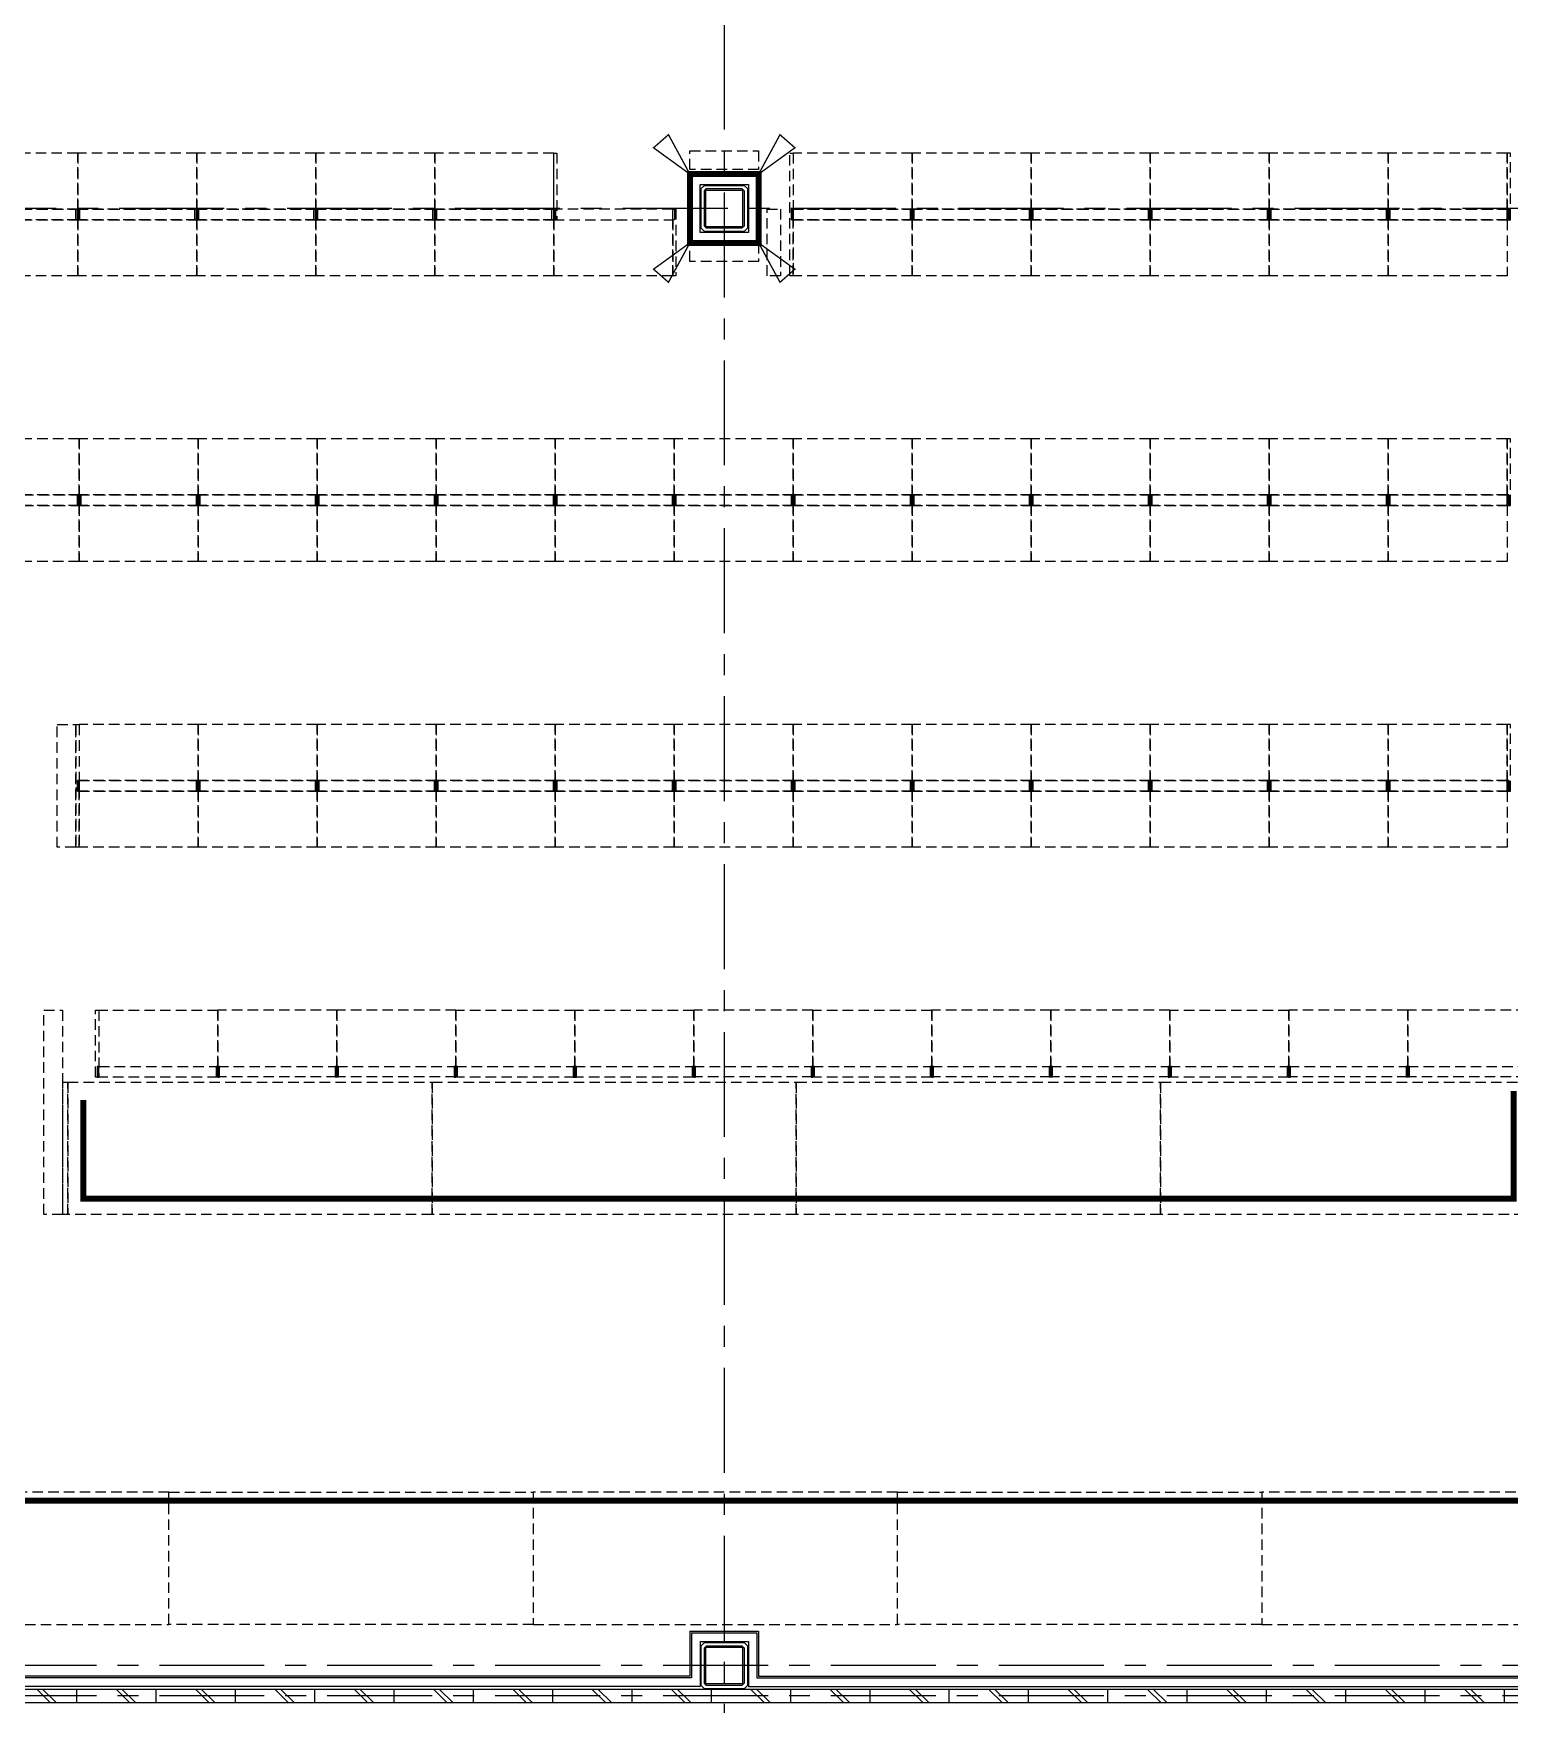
# Model space of a CAD drawing. Extents: x -119186 to 98821, y 1814 to 147180.
# Drawn here: x 43484 to 54649, y 20867 to 33507 of the extents above; entities that cross this region are included whole.
import ezdxf

# ---------------------------------------------------------------- set-up
doc = ezdxf.new("R2010")
doc.units = 0
doc.header["$LTSCALE"] = 12.7
doc.header["$MEASUREMENT"] = 0
for name, pattern in [('CENTER', [2, 1.25, -0.25, 0.25, -0.25]), ('HIDDEN', [4.724409, 3.149606, -1.574803]), ('HIDDEN2', [0.1875, 0.125, -0.0625])]:
    doc.linetypes.add(name, pattern=pattern)
for name, color, linetype in [('A_内装凡例', 7, 'CONTINUOUS'), ('A_建築（下図）', 8, 'CONTINUOUS'), ('A_建築（什器）', 8, 'CONTINUOUS'), ('A_建築（新設・仕上げ）', 2, 'CONTINUOUS'), ('A_建築（軽鉄下地）', 8, 'CONTINUOUS'), ('A_通り芯', 8, 'CENTER')]:
    doc.layers.add(name, color=color, linetype=linetype)

msp = doc.modelspace()

# ---------------------------------------------------------------- linework, layer by layer
at = {"layer": 'A_内装凡例', "color": 1, "true_color": 0xff0000, "const_width": 10.29}
for points in [[(48449.13, 32442.64), (48174.55, 32641.72), (48287.36, 32740.73), (48449.13, 32442.64)], [(48969.13, 32442.64), (49243.71, 32641.72), (49130.9, 32740.73), (48969.13, 32442.64)], [(48449.13, 31922.64), (48174.55, 31723.56), (48287.36, 31624.55), (48449.13, 31922.64)], [(48969.13, 31922.64), (49243.71, 31723.56), (49130.9, 31624.55), (48969.13, 31922.64)]]:
    msp.add_lwpolyline(points, dxfattribs=at)
at = {"layer": 'A_内装凡例', "color": 150, "true_color": 0x007fff, "const_width": 45.71}
msp.add_lwpolyline([(48449.13, 32442.64), (48969.13, 32442.64), (48969.13, 31922.64), (48449.13, 31922.64)], close=True, dxfattribs=at)
at = {"layer": 'A_内装凡例', "color": 6, "linetype": 'HIDDEN', "ltscale": 5, "true_color": 0xff00ff, "const_width": 45.71}
for points in [[(43862.16, 25440.38), (43862.16, 24692.94), (54679.31, 24692.94), (54679.31, 25508.82)], [(34123.98, 21489.8), (34123.98, 22410.14), (57318.74, 22410.14), (57318.74, 21474.06)]]:
    msp.add_lwpolyline(points, dxfattribs=at)
at = {"layer": 'A_建築（下図）', "color": 8, "linetype": 'Continuous'}
for p, q in [((59009.13, 20982.64), (36117.13, 20982.64)), ((43511.45, 20982.64), (43611.45, 20882.64)), ((43555.78, 20982.64), (43655.78, 20882.64)), ((43809.13, 20982.64), (43809.13, 20882.64)), ((44111.45, 20982.64), (44211.45, 20882.64)), ((44155.78, 20982.64), (44255.78, 20882.64)), ((44409.13, 20982.64), (44409.13, 20882.64)), ((44711.45, 20982.64), (44811.45, 20882.64)), ((44755.78, 20982.64), (44855.78, 20882.64)), ((45009.13, 20982.64), (45009.13, 20882.64)), ((45311.45, 20982.64), (45411.45, 20882.64)), ((45355.78, 20982.64), (45455.78, 20882.64)), ((45609.13, 20982.64), (45609.13, 20882.64)), ((45911.45, 20982.64), (46011.45, 20882.64)), ((45955.78, 20982.64), (46055.78, 20882.64)), ((46209.13, 20982.64), (46209.13, 20882.64)), ((46511.45, 20982.64), (46611.45, 20882.64)), ((46555.78, 20982.64), (46655.78, 20882.64)), ((46809.13, 20982.64), (46809.13, 20882.64)), ((47111.45, 20982.64), (47211.45, 20882.64)), ((47155.78, 20982.64), (47255.78, 20882.64)), ((47409.13, 20982.64), (47409.13, 20882.64)), ((47711.45, 20982.64), (47811.45, 20882.64)), ((47755.78, 20982.64), (47855.78, 20882.64)), ((48009.13, 20982.64), (48009.13, 20882.64)), ((48311.45, 20982.64), (48411.45, 20882.64)), ((48355.78, 20982.64), (48455.78, 20882.64)), ((48609.13, 20982.64), (48609.13, 20882.64)), ((48911.45, 20982.64), (49011.45, 20882.64)), ((48955.78, 20982.64), (49055.78, 20882.64)), ((49209.13, 20982.64), (49209.13, 20882.64)), ((49511.45, 20982.64), (49611.45, 20882.64)), ((49555.78, 20982.64), (49655.78, 20882.64)), ((49809.13, 20982.64), (49809.13, 20882.64)), ((50111.45, 20982.64), (50211.45, 20882.64)), ((50155.78, 20982.64), (50255.78, 20882.64)), ((50409.13, 20982.64), (50409.13, 20882.64)), ((50711.45, 20982.64), (50811.45, 20882.64)), ((50755.78, 20982.64), (50855.78, 20882.64)), ((51009.13, 20982.64), (51009.13, 20882.64)), ((51311.45, 20982.64), (51411.45, 20882.64)), ((51355.78, 20982.64), (51455.78, 20882.64)), ((51609.13, 20982.64), (51609.13, 20882.64)), ((51911.45, 20982.64), (52011.45, 20882.64)), ((51955.78, 20982.64), (52055.78, 20882.64)), ((52209.13, 20982.64), (52209.13, 20882.64)), ((52511.45, 20982.64), (52611.45, 20882.64)), ((52555.78, 20982.64), (52655.78, 20882.64)), ((52809.13, 20982.64), (52809.13, 20882.64)), ((53111.45, 20982.64), (53211.45, 20882.64)), ((53155.78, 20982.64), (53255.78, 20882.64)), ((53409.13, 20982.64), (53409.13, 20882.64)), ((53711.45, 20982.64), (53811.45, 20882.64)), ((53755.78, 20982.64), (53855.78, 20882.64)), ((54009.13, 20982.64), (54009.13, 20882.64)), ((54311.45, 20982.64), (54411.45, 20882.64)), ((54355.78, 20982.64), (54455.78, 20882.64)), ((54609.13, 20982.64), (54609.13, 20882.64)), ((36117.13, 20882.64), (59009.13, 20882.64))]:
    msp.add_line(p, q, dxfattribs=at)
at = {"layer": 'A_建築（下図）', "color": 8, "flags": 128}
for points in [[(48559.13, 32357.64), (48859.13, 32357.64), (48884.13, 32332.64), (48884.13, 32032.64), (48859.13, 32007.64), (48559.13, 32007.64), (48534.13, 32032.64), (48534.13, 32332.64), (48559.13, 32357.64)], [(48559.13, 21337.64), (48859.13, 21337.64), (48884.13, 21312.64), (48884.13, 21012.64), (48859.13, 20987.64), (48559.13, 20987.64), (48534.13, 21012.64), (48534.13, 21312.64), (48559.13, 21337.64)]]:
    msp.add_lwpolyline(points, close=True, dxfattribs=at)
at = {"layer": 'A_建築（下図）', "color": 8, "linetype": 'Continuous', "flags": 128}
for points in [[(48842.13, 32032.64), (48576.13, 32032.64), (48559.13, 32049.64), (48559.13, 32315.64), (48576.13, 32332.64), (48842.13, 32332.64), (48859.13, 32315.64), (48859.13, 32049.64), (48842.13, 32032.64)], [(48842.13, 32044.64), (48576.13, 32044.64), (48571.13, 32049.64), (48571.13, 32315.64), (48576.13, 32320.64), (48842.13, 32320.64), (48847.13, 32315.64), (48847.13, 32049.64), (48842.13, 32044.64)], [(48842.13, 21012.64), (48576.13, 21012.64), (48559.13, 21029.64), (48559.13, 21295.64), (48576.13, 21312.64), (48842.13, 21312.64), (48859.13, 21295.64), (48859.13, 21029.64), (48842.13, 21012.64)], [(48842.13, 21024.64), (48576.13, 21024.64), (48571.13, 21029.64), (48571.13, 21295.64), (48576.13, 21300.64), (48842.13, 21300.64), (48847.13, 21295.64), (48847.13, 21029.64), (48842.13, 21024.64)]]:
    msp.add_lwpolyline(points, close=True, dxfattribs=at)
at = {"layer": 'A_建築（什器）', "color": 8, "linetype": 'HIDDEN2', "ltscale": 50}
for points in [[(48449.13, 32617.63), (48969.13, 32617.63), (48969.13, 32477.63), (48449.13, 32477.63)], [(43819.1, 32601.64), (42919.1, 32601.64), (42919.1, 32177.64), (43819.1, 32177.64)], [(44719.1, 32601.64), (43819.1, 32601.64), (43819.1, 32177.64), (44719.1, 32177.64)], [(45619.1, 32601.64), (44719.1, 32601.64), (44719.1, 32177.64), (45619.1, 32177.64)], [(46519.1, 32601.64), (45619.1, 32601.64), (45619.1, 32177.64), (46519.1, 32177.64)], [(47419.1, 32601.64), (46519.1, 32601.64), (46519.1, 32177.64), (47419.1, 32177.64)], [(47419.1, 32601.64), (47444.1, 32601.64), (47444.1, 32097.64), (47419.1, 32097.64)], [(49206.03, 32601.64), (49230.08, 32601.64), (49230.08, 31673.64), (49206.03, 31673.64)], [(50130.08, 32601.64), (49230.08, 32601.64), (49230.08, 32177.64), (50130.08, 32177.64)], [(51030.08, 32601.64), (50130.08, 32601.64), (50130.08, 32177.64), (51030.08, 32177.64)], [(51930.08, 32601.64), (51030.08, 32601.64), (51030.08, 32177.64), (51930.08, 32177.64)], [(52830.08, 32601.64), (51930.08, 32601.64), (51930.08, 32177.64), (52830.08, 32177.64)], [(53730.08, 32601.64), (52830.08, 32601.64), (52830.08, 32177.64), (53730.08, 32177.64)], [(54630.08, 32601.64), (53730.08, 32601.64), (53730.08, 32177.64), (54630.08, 32177.64)], [(54655.08, 32601.64), (54630.08, 32601.64), (54630.08, 32097.64), (54655.08, 32097.64)], [(43819.1, 32097.64), (42919.1, 32097.64), (42919.1, 32177.64), (43819.1, 32177.64)], [(43819.1, 32177.64), (42919.1, 32177.64), (42919.1, 32097.64), (43819.1, 32097.64)], [(43819.1, 32177.64), (43806.1, 32177.64), (43806.1, 32097.64), (43819.1, 32097.64)], [(43819.1, 32097.64), (43806.1, 32097.64), (43806.1, 32177.64), (43819.1, 32177.64)], [(44719.1, 32097.64), (43819.1, 32097.64), (43819.1, 32177.64), (44719.1, 32177.64)], [(43832.1, 32177.64), (43819.1, 32177.64), (43819.1, 32097.64), (43832.1, 32097.64)], [(44719.1, 32177.64), (43819.1, 32177.64), (43819.1, 32097.64), (44719.1, 32097.64)], [(43832.1, 32097.64), (43819.1, 32097.64), (43819.1, 32177.64), (43832.1, 32177.64)], [(44719.1, 32177.64), (44706.1, 32177.64), (44706.1, 32097.64), (44719.1, 32097.64)], [(44719.1, 32097.64), (44706.1, 32097.64), (44706.1, 32177.64), (44719.1, 32177.64)], [(45619.1, 32097.64), (44719.1, 32097.64), (44719.1, 32177.64), (45619.1, 32177.64)], [(44732.1, 32177.64), (44719.1, 32177.64), (44719.1, 32097.64), (44732.1, 32097.64)], [(45619.1, 32177.64), (44719.1, 32177.64), (44719.1, 32097.64), (45619.1, 32097.64)], [(44732.1, 32097.64), (44719.1, 32097.64), (44719.1, 32177.64), (44732.1, 32177.64)], [(45619.1, 32177.64), (45606.1, 32177.64), (45606.1, 32097.64), (45619.1, 32097.64)], [(45619.1, 32097.64), (45606.1, 32097.64), (45606.1, 32177.64), (45619.1, 32177.64)], [(46519.1, 32097.64), (45619.1, 32097.64), (45619.1, 32177.64), (46519.1, 32177.64)], [(45632.1, 32177.64), (45619.1, 32177.64), (45619.1, 32097.64), (45632.1, 32097.64)], [(46519.1, 32177.64), (45619.1, 32177.64), (45619.1, 32097.64), (46519.1, 32097.64)], [(45632.1, 32097.64), (45619.1, 32097.64), (45619.1, 32177.64), (45632.1, 32177.64)], [(46519.1, 32177.64), (46506.1, 32177.64), (46506.1, 32097.64), (46519.1, 32097.64)], [(46519.1, 32097.64), (46506.1, 32097.64), (46506.1, 32177.64), (46519.1, 32177.64)], [(47419.1, 32097.64), (46519.1, 32097.64), (46519.1, 32177.64), (47419.1, 32177.64)], [(46532.1, 32177.64), (46519.1, 32177.64), (46519.1, 32097.64), (46532.1, 32097.64)], [(47419.1, 32177.64), (46519.1, 32177.64), (46519.1, 32097.64), (47419.1, 32097.64)], [(46532.1, 32097.64), (46519.1, 32097.64), (46519.1, 32177.64), (46532.1, 32177.64)], [(47419.1, 32097.64), (47406.1, 32097.64), (47406.1, 32177.64), (47419.1, 32177.64)], [(47432.1, 32177.64), (47419.1, 32177.64), (47419.1, 32097.64), (47432.1, 32097.64)], [(47432.1, 32097.64), (47419.1, 32097.64), (47419.1, 32177.64), (47432.1, 32177.64)], [(48319.1, 32177.64), (47419.1, 32177.64), (47419.1, 32097.64), (48319.1, 32097.64)], [(48332.1, 32097.64), (48319.1, 32097.64), (48319.1, 32177.64), (48332.1, 32177.64)], [(48319.1, 32177.64), (48344.1, 32177.64), (48344.1, 31673.64), (48319.1, 31673.64)], [(49033.55, 32178.64), (49133.55, 32178.64), (49133.55, 31673.64), (49033.55, 31673.64)], [(49230.08, 32097.64), (49217.08, 32097.64), (49217.08, 32177.64), (49230.08, 32177.64)], [(49230.08, 32177.64), (49217.08, 32177.64), (49217.08, 32097.64), (49230.08, 32097.64)], [(50130.08, 32177.64), (49230.08, 32177.64), (49230.08, 32097.64), (50130.08, 32097.64)], [(50130.08, 32097.64), (49230.08, 32097.64), (49230.08, 32177.64), (50130.08, 32177.64)], [(50130.08, 32097.64), (50117.08, 32097.64), (50117.08, 32177.64), (50130.08, 32177.64)], [(50130.08, 32177.64), (50117.08, 32177.64), (50117.08, 32097.64), (50130.08, 32097.64)], [(51030.08, 32177.64), (50130.08, 32177.64), (50130.08, 32097.64), (51030.08, 32097.64)], [(50143.08, 32097.64), (50130.08, 32097.64), (50130.08, 32177.64), (50143.08, 32177.64)], [(51030.08, 32097.64), (50130.08, 32097.64), (50130.08, 32177.64), (51030.08, 32177.64)], [(50143.08, 32177.64), (50130.08, 32177.64), (50130.08, 32097.64), (50143.08, 32097.64)], [(51030.08, 32097.64), (51017.08, 32097.64), (51017.08, 32177.64), (51030.08, 32177.64)], [(51030.08, 32177.64), (51017.08, 32177.64), (51017.08, 32097.64), (51030.08, 32097.64)], [(51043.08, 32097.64), (51030.08, 32097.64), (51030.08, 32177.64), (51043.08, 32177.64)], [(51043.08, 32177.64), (51030.08, 32177.64), (51030.08, 32097.64), (51043.08, 32097.64)], [(51930.08, 32177.64), (51030.08, 32177.64), (51030.08, 32097.64), (51930.08, 32097.64)], [(51930.08, 32097.64), (51030.08, 32097.64), (51030.08, 32177.64), (51930.08, 32177.64)], [(51930.08, 32097.64), (51917.08, 32097.64), (51917.08, 32177.64), (51930.08, 32177.64)], [(51930.08, 32177.64), (51917.08, 32177.64), (51917.08, 32097.64), (51930.08, 32097.64)], [(52830.08, 32177.64), (51930.08, 32177.64), (51930.08, 32097.64), (52830.08, 32097.64)], [(51943.08, 32097.64), (51930.08, 32097.64), (51930.08, 32177.64), (51943.08, 32177.64)], [(52830.08, 32097.64), (51930.08, 32097.64), (51930.08, 32177.64), (52830.08, 32177.64)], [(51943.08, 32177.64), (51930.08, 32177.64), (51930.08, 32097.64), (51943.08, 32097.64)], [(52830.08, 32097.64), (52817.08, 32097.64), (52817.08, 32177.64), (52830.08, 32177.64)], [(52830.08, 32177.64), (52817.08, 32177.64), (52817.08, 32097.64), (52830.08, 32097.64)], [(53730.08, 32177.64), (52830.08, 32177.64), (52830.08, 32097.64), (53730.08, 32097.64)], [(52843.08, 32097.64), (52830.08, 32097.64), (52830.08, 32177.64), (52843.08, 32177.64)], [(53730.08, 32097.64), (52830.08, 32097.64), (52830.08, 32177.64), (53730.08, 32177.64)], [(52843.08, 32177.64), (52830.08, 32177.64), (52830.08, 32097.64), (52843.08, 32097.64)], [(53730.08, 32097.64), (53717.08, 32097.64), (53717.08, 32177.64), (53730.08, 32177.64)], [(53730.08, 32177.64), (53717.08, 32177.64), (53717.08, 32097.64), (53730.08, 32097.64)], [(53743.08, 32097.64), (53730.08, 32097.64), (53730.08, 32177.64), (53743.08, 32177.64)], [(53743.08, 32177.64), (53730.08, 32177.64), (53730.08, 32097.64), (53743.08, 32097.64)], [(54630.08, 32177.64), (53730.08, 32177.64), (53730.08, 32097.64), (54630.08, 32097.64)], [(54630.08, 32097.64), (53730.08, 32097.64), (53730.08, 32177.64), (54630.08, 32177.64)], [(54643.08, 32097.64), (54630.08, 32097.64), (54630.08, 32177.64), (54643.08, 32177.64)], [(54643.08, 32177.64), (54630.08, 32177.64), (54630.08, 32097.64), (54643.08, 32097.64)], [(43819.1, 31673.64), (42919.1, 31673.64), (42919.1, 32097.64), (43819.1, 32097.64)], [(44719.1, 31673.64), (43819.1, 31673.64), (43819.1, 32097.64), (44719.1, 32097.64)], [(45619.1, 31673.64), (44719.1, 31673.64), (44719.1, 32097.64), (45619.1, 32097.64)], [(46519.1, 31673.64), (45619.1, 31673.64), (45619.1, 32097.64), (46519.1, 32097.64)], [(47419.1, 31673.64), (46519.1, 31673.64), (46519.1, 32097.64), (47419.1, 32097.64)], [(48319.1, 31673.64), (47419.1, 31673.64), (47419.1, 32097.64), (48319.1, 32097.64)], [(50130.08, 31673.64), (49230.08, 31673.64), (49230.08, 32097.64), (50130.08, 32097.64)], [(51030.08, 31673.64), (50130.08, 31673.64), (50130.08, 32097.64), (51030.08, 32097.64)], [(51930.08, 31673.64), (51030.08, 31673.64), (51030.08, 32097.64), (51930.08, 32097.64)], [(52830.08, 31673.64), (51930.08, 31673.64), (51930.08, 32097.64), (52830.08, 32097.64)], [(53730.08, 31673.64), (52830.08, 31673.64), (52830.08, 32097.64), (53730.08, 32097.64)], [(54630.08, 31673.64), (53730.08, 31673.64), (53730.08, 32097.64), (54630.08, 32097.64)], [(48969.13, 31782.64), (48449.13, 31782.64), (48449.13, 31922.64), (48969.13, 31922.64)], [(43830.08, 30440.64), (42930.08, 30440.64), (42930.08, 30016.64), (43830.08, 30016.64)], [(44730.08, 30440.64), (43830.08, 30440.64), (43830.08, 30016.64), (44730.08, 30016.64)], [(45630.08, 30440.64), (44730.08, 30440.64), (44730.08, 30016.64), (45630.08, 30016.64)], [(46530.08, 30440.64), (45630.08, 30440.64), (45630.08, 30016.64), (46530.08, 30016.64)], [(47430.08, 30440.64), (46530.08, 30440.64), (46530.08, 30016.64), (47430.08, 30016.64)], [(48330.08, 30440.64), (47430.08, 30440.64), (47430.08, 30016.64), (48330.08, 30016.64)], [(49230.08, 30440.64), (48330.08, 30440.64), (48330.08, 30016.64), (49230.08, 30016.64)], [(50130.08, 30440.64), (49230.08, 30440.64), (49230.08, 30016.64), (50130.08, 30016.64)], [(51030.08, 30440.64), (50130.08, 30440.64), (50130.08, 30016.64), (51030.08, 30016.64)], [(51930.08, 30440.64), (51030.08, 30440.64), (51030.08, 30016.64), (51930.08, 30016.64)], [(52830.08, 30440.64), (51930.08, 30440.64), (51930.08, 30016.64), (52830.08, 30016.64)], [(53730.08, 30440.64), (52830.08, 30440.64), (52830.08, 30016.64), (53730.08, 30016.64)], [(54630.08, 30440.64), (53730.08, 30440.64), (53730.08, 30016.64), (54630.08, 30016.64)], [(54655.08, 30440.64), (54630.08, 30440.64), (54630.08, 29936.64), (54655.08, 29936.64)], [(43830.08, 30016.64), (42930.08, 30016.64), (42930.08, 29936.64), (43830.08, 29936.64)], [(43830.08, 29936.64), (42930.08, 29936.64), (42930.08, 30016.64), (43830.08, 30016.64)], [(43830.08, 29936.64), (43817.08, 29936.64), (43817.08, 30016.64), (43830.08, 30016.64)], [(43830.08, 30016.64), (43817.08, 30016.64), (43817.08, 29936.64), (43830.08, 29936.64)], [(44730.08, 30016.64), (43830.08, 30016.64), (43830.08, 29936.64), (44730.08, 29936.64)], [(43843.08, 29936.64), (43830.08, 29936.64), (43830.08, 30016.64), (43843.08, 30016.64)], [(44730.08, 29936.64), (43830.08, 29936.64), (43830.08, 30016.64), (44730.08, 30016.64)], [(43843.08, 30016.64), (43830.08, 30016.64), (43830.08, 29936.64), (43843.08, 29936.64)], [(44730.08, 29936.64), (44717.08, 29936.64), (44717.08, 30016.64), (44730.08, 30016.64)], [(44730.08, 30016.64), (44717.08, 30016.64), (44717.08, 29936.64), (44730.08, 29936.64)], [(45630.08, 30016.64), (44730.08, 30016.64), (44730.08, 29936.64), (45630.08, 29936.64)], [(44743.08, 29936.64), (44730.08, 29936.64), (44730.08, 30016.64), (44743.08, 30016.64)], [(45630.08, 29936.64), (44730.08, 29936.64), (44730.08, 30016.64), (45630.08, 30016.64)], [(44743.08, 30016.64), (44730.08, 30016.64), (44730.08, 29936.64), (44743.08, 29936.64)], [(45630.08, 29936.64), (45617.08, 29936.64), (45617.08, 30016.64), (45630.08, 30016.64)], [(45630.08, 30016.64), (45617.08, 30016.64), (45617.08, 29936.64), (45630.08, 29936.64)], [(45643.08, 29936.64), (45630.08, 29936.64), (45630.08, 30016.64), (45643.08, 30016.64)], [(45643.08, 30016.64), (45630.08, 30016.64), (45630.08, 29936.64), (45643.08, 29936.64)], [(46530.08, 30016.64), (45630.08, 30016.64), (45630.08, 29936.64), (46530.08, 29936.64)], [(46530.08, 29936.64), (45630.08, 29936.64), (45630.08, 30016.64), (46530.08, 30016.64)], [(46530.08, 29936.64), (46517.08, 29936.64), (46517.08, 30016.64), (46530.08, 30016.64)], [(46530.08, 30016.64), (46517.08, 30016.64), (46517.08, 29936.64), (46530.08, 29936.64)], [(47430.08, 30016.64), (46530.08, 30016.64), (46530.08, 29936.64), (47430.08, 29936.64)], [(46543.08, 29936.64), (46530.08, 29936.64), (46530.08, 30016.64), (46543.08, 30016.64)], [(47430.08, 29936.64), (46530.08, 29936.64), (46530.08, 30016.64), (47430.08, 30016.64)], [(46543.08, 30016.64), (46530.08, 30016.64), (46530.08, 29936.64), (46543.08, 29936.64)], [(47430.08, 29936.64), (47417.08, 29936.64), (47417.08, 30016.64), (47430.08, 30016.64)], [(47430.08, 30016.64), (47417.08, 30016.64), (47417.08, 29936.64), (47430.08, 29936.64)], [(48330.08, 30016.64), (47430.08, 30016.64), (47430.08, 29936.64), (48330.08, 29936.64)], [(47443.08, 29936.64), (47430.08, 29936.64), (47430.08, 30016.64), (47443.08, 30016.64)], [(48330.08, 29936.64), (47430.08, 29936.64), (47430.08, 30016.64), (48330.08, 30016.64)], [(47443.08, 30016.64), (47430.08, 30016.64), (47430.08, 29936.64), (47443.08, 29936.64)], [(48330.08, 29936.64), (48317.08, 29936.64), (48317.08, 30016.64), (48330.08, 30016.64)], [(48330.08, 30016.64), (48317.08, 30016.64), (48317.08, 29936.64), (48330.08, 29936.64)], [(48343.08, 29936.64), (48330.08, 29936.64), (48330.08, 30016.64), (48343.08, 30016.64)], [(48343.08, 30016.64), (48330.08, 30016.64), (48330.08, 29936.64), (48343.08, 29936.64)], [(49230.08, 30016.64), (48330.08, 30016.64), (48330.08, 29936.64), (49230.08, 29936.64)], [(49230.08, 29936.64), (48330.08, 29936.64), (48330.08, 30016.64), (49230.08, 30016.64)], [(49230.08, 29936.64), (49217.08, 29936.64), (49217.08, 30016.64), (49230.08, 30016.64)], [(49230.08, 30016.64), (49217.08, 30016.64), (49217.08, 29936.64), (49230.08, 29936.64)], [(50130.08, 30016.64), (49230.08, 30016.64), (49230.08, 29936.64), (50130.08, 29936.64)], [(49243.08, 29936.64), (49230.08, 29936.64), (49230.08, 30016.64), (49243.08, 30016.64)], [(50130.08, 29936.64), (49230.08, 29936.64), (49230.08, 30016.64), (50130.08, 30016.64)], [(49243.08, 30016.64), (49230.08, 30016.64), (49230.08, 29936.64), (49243.08, 29936.64)], [(50130.08, 29936.64), (50117.08, 29936.64), (50117.08, 30016.64), (50130.08, 30016.64)], [(50130.08, 30016.64), (50117.08, 30016.64), (50117.08, 29936.64), (50130.08, 29936.64)], [(51030.08, 30016.64), (50130.08, 30016.64), (50130.08, 29936.64), (51030.08, 29936.64)], [(50143.08, 29936.64), (50130.08, 29936.64), (50130.08, 30016.64), (50143.08, 30016.64)], [(51030.08, 29936.64), (50130.08, 29936.64), (50130.08, 30016.64), (51030.08, 30016.64)], [(50143.08, 30016.64), (50130.08, 30016.64), (50130.08, 29936.64), (50143.08, 29936.64)], [(51030.08, 29936.64), (51017.08, 29936.64), (51017.08, 30016.64), (51030.08, 30016.64)], [(51030.08, 30016.64), (51017.08, 30016.64), (51017.08, 29936.64), (51030.08, 29936.64)], [(51043.08, 29936.64), (51030.08, 29936.64), (51030.08, 30016.64), (51043.08, 30016.64)], [(51043.08, 30016.64), (51030.08, 30016.64), (51030.08, 29936.64), (51043.08, 29936.64)], [(51930.08, 30016.64), (51030.08, 30016.64), (51030.08, 29936.64), (51930.08, 29936.64)], [(51930.08, 29936.64), (51030.08, 29936.64), (51030.08, 30016.64), (51930.08, 30016.64)], [(51930.08, 29936.64), (51917.08, 29936.64), (51917.08, 30016.64), (51930.08, 30016.64)], [(51930.08, 30016.64), (51917.08, 30016.64), (51917.08, 29936.64), (51930.08, 29936.64)], [(52830.08, 30016.64), (51930.08, 30016.64), (51930.08, 29936.64), (52830.08, 29936.64)], [(51943.08, 29936.64), (51930.08, 29936.64), (51930.08, 30016.64), (51943.08, 30016.64)], [(52830.08, 29936.64), (51930.08, 29936.64), (51930.08, 30016.64), (52830.08, 30016.64)], [(51943.08, 30016.64), (51930.08, 30016.64), (51930.08, 29936.64), (51943.08, 29936.64)], [(52830.08, 29936.64), (52817.08, 29936.64), (52817.08, 30016.64), (52830.08, 30016.64)], [(52830.08, 30016.64), (52817.08, 30016.64), (52817.08, 29936.64), (52830.08, 29936.64)], [(53730.08, 30016.64), (52830.08, 30016.64), (52830.08, 29936.64), (53730.08, 29936.64)], [(52843.08, 29936.64), (52830.08, 29936.64), (52830.08, 30016.64), (52843.08, 30016.64)], [(53730.08, 29936.64), (52830.08, 29936.64), (52830.08, 30016.64), (53730.08, 30016.64)], [(52843.08, 30016.64), (52830.08, 30016.64), (52830.08, 29936.64), (52843.08, 29936.64)], [(53730.08, 29936.64), (53717.08, 29936.64), (53717.08, 30016.64), (53730.08, 30016.64)], [(53730.08, 30016.64), (53717.08, 30016.64), (53717.08, 29936.64), (53730.08, 29936.64)], [(53743.08, 29936.64), (53730.08, 29936.64), (53730.08, 30016.64), (53743.08, 30016.64)], [(53743.08, 30016.64), (53730.08, 30016.64), (53730.08, 29936.64), (53743.08, 29936.64)], [(54630.08, 30016.64), (53730.08, 30016.64), (53730.08, 29936.64), (54630.08, 29936.64)], [(54630.08, 29936.64), (53730.08, 29936.64), (53730.08, 30016.64), (54630.08, 30016.64)], [(54643.08, 29936.64), (54630.08, 29936.64), (54630.08, 30016.64), (54643.08, 30016.64)], [(54643.08, 30016.64), (54630.08, 30016.64), (54630.08, 29936.64), (54643.08, 29936.64)], [(43830.08, 29512.64), (42930.08, 29512.64), (42930.08, 29936.64), (43830.08, 29936.64)], [(44730.08, 29512.64), (43830.08, 29512.64), (43830.08, 29936.64), (44730.08, 29936.64)], [(45630.08, 29512.64), (44730.08, 29512.64), (44730.08, 29936.64), (45630.08, 29936.64)], [(46530.08, 29512.64), (45630.08, 29512.64), (45630.08, 29936.64), (46530.08, 29936.64)], [(47430.08, 29512.64), (46530.08, 29512.64), (46530.08, 29936.64), (47430.08, 29936.64)], [(48330.08, 29512.64), (47430.08, 29512.64), (47430.08, 29936.64), (48330.08, 29936.64)], [(49230.08, 29512.64), (48330.08, 29512.64), (48330.08, 29936.64), (49230.08, 29936.64)], [(50130.08, 29512.64), (49230.08, 29512.64), (49230.08, 29936.64), (50130.08, 29936.64)], [(51030.08, 29512.64), (50130.08, 29512.64), (50130.08, 29936.64), (51030.08, 29936.64)], [(51930.08, 29512.64), (51030.08, 29512.64), (51030.08, 29936.64), (51930.08, 29936.64)], [(52830.08, 29512.64), (51930.08, 29512.64), (51930.08, 29936.64), (52830.08, 29936.64)], [(53730.08, 29512.64), (52830.08, 29512.64), (52830.08, 29936.64), (53730.08, 29936.64)], [(54630.08, 29512.64), (53730.08, 29512.64), (53730.08, 29936.64), (54630.08, 29936.64)], [(43804.13, 27351.64), (43664.13, 27351.64), (43664.13, 28279.64), (43804.13, 28279.64)], [(43804.13, 28279.64), (43830.08, 28279.64), (43830.08, 27351.64), (43804.13, 27351.64)], [(44730.08, 28279.64), (43830.08, 28279.64), (43830.08, 27855.64), (44730.08, 27855.64)], [(45630.08, 28279.64), (44730.08, 28279.64), (44730.08, 27855.64), (45630.08, 27855.64)], [(46530.08, 28279.64), (45630.08, 28279.64), (45630.08, 27855.64), (46530.08, 27855.64)], [(47430.08, 28279.64), (46530.08, 28279.64), (46530.08, 27855.64), (47430.08, 27855.64)], [(48330.08, 28279.64), (47430.08, 28279.64), (47430.08, 27855.64), (48330.08, 27855.64)], [(49230.08, 28279.64), (48330.08, 28279.64), (48330.08, 27855.64), (49230.08, 27855.64)], [(50130.08, 28279.64), (49230.08, 28279.64), (49230.08, 27855.64), (50130.08, 27855.64)], [(51030.08, 28279.64), (50130.08, 28279.64), (50130.08, 27855.64), (51030.08, 27855.64)], [(51930.08, 28279.64), (51030.08, 28279.64), (51030.08, 27855.64), (51930.08, 27855.64)], [(52830.08, 28279.64), (51930.08, 28279.64), (51930.08, 27855.64), (52830.08, 27855.64)], [(53730.08, 28279.64), (52830.08, 28279.64), (52830.08, 27855.64), (53730.08, 27855.64)], [(54630.08, 28279.64), (53730.08, 28279.64), (53730.08, 27855.64), (54630.08, 27855.64)], [(54655.08, 28279.64), (54630.08, 28279.64), (54630.08, 27775.64), (54655.08, 27775.64)], [(43830.08, 27775.64), (43817.08, 27775.64), (43817.08, 27855.64), (43830.08, 27855.64)], [(43830.08, 27855.64), (43817.08, 27855.64), (43817.08, 27775.64), (43830.08, 27775.64)], [(44730.08, 27855.64), (43830.08, 27855.64), (43830.08, 27775.64), (44730.08, 27775.64)], [(44730.08, 27775.64), (43830.08, 27775.64), (43830.08, 27855.64), (44730.08, 27855.64)], [(44730.08, 27775.64), (44717.08, 27775.64), (44717.08, 27855.64), (44730.08, 27855.64)], [(44730.08, 27855.64), (44717.08, 27855.64), (44717.08, 27775.64), (44730.08, 27775.64)], [(45630.08, 27855.64), (44730.08, 27855.64), (44730.08, 27775.64), (45630.08, 27775.64)], [(44743.08, 27775.64), (44730.08, 27775.64), (44730.08, 27855.64), (44743.08, 27855.64)], [(45630.08, 27775.64), (44730.08, 27775.64), (44730.08, 27855.64), (45630.08, 27855.64)], [(44743.08, 27855.64), (44730.08, 27855.64), (44730.08, 27775.64), (44743.08, 27775.64)], [(45630.08, 27775.64), (45617.08, 27775.64), (45617.08, 27855.64), (45630.08, 27855.64)], [(45630.08, 27855.64), (45617.08, 27855.64), (45617.08, 27775.64), (45630.08, 27775.64)], [(45643.08, 27775.64), (45630.08, 27775.64), (45630.08, 27855.64), (45643.08, 27855.64)], [(45643.08, 27855.64), (45630.08, 27855.64), (45630.08, 27775.64), (45643.08, 27775.64)], [(46530.08, 27855.64), (45630.08, 27855.64), (45630.08, 27775.64), (46530.08, 27775.64)], [(46530.08, 27775.64), (45630.08, 27775.64), (45630.08, 27855.64), (46530.08, 27855.64)], [(46530.08, 27775.64), (46517.08, 27775.64), (46517.08, 27855.64), (46530.08, 27855.64)], [(46530.08, 27855.64), (46517.08, 27855.64), (46517.08, 27775.64), (46530.08, 27775.64)], [(47430.08, 27855.64), (46530.08, 27855.64), (46530.08, 27775.64), (47430.08, 27775.64)], [(46543.08, 27775.64), (46530.08, 27775.64), (46530.08, 27855.64), (46543.08, 27855.64)], [(47430.08, 27775.64), (46530.08, 27775.64), (46530.08, 27855.64), (47430.08, 27855.64)], [(46543.08, 27855.64), (46530.08, 27855.64), (46530.08, 27775.64), (46543.08, 27775.64)], [(47430.08, 27775.64), (47417.08, 27775.64), (47417.08, 27855.64), (47430.08, 27855.64)], [(47430.08, 27855.64), (47417.08, 27855.64), (47417.08, 27775.64), (47430.08, 27775.64)], [(48330.08, 27855.64), (47430.08, 27855.64), (47430.08, 27775.64), (48330.08, 27775.64)], [(47443.08, 27775.64), (47430.08, 27775.64), (47430.08, 27855.64), (47443.08, 27855.64)], [(48330.08, 27775.64), (47430.08, 27775.64), (47430.08, 27855.64), (48330.08, 27855.64)], [(47443.08, 27855.64), (47430.08, 27855.64), (47430.08, 27775.64), (47443.08, 27775.64)], [(48330.08, 27775.64), (48317.08, 27775.64), (48317.08, 27855.64), (48330.08, 27855.64)], [(48330.08, 27855.64), (48317.08, 27855.64), (48317.08, 27775.64), (48330.08, 27775.64)], [(48343.08, 27775.64), (48330.08, 27775.64), (48330.08, 27855.64), (48343.08, 27855.64)], [(48343.08, 27855.64), (48330.08, 27855.64), (48330.08, 27775.64), (48343.08, 27775.64)], [(49230.08, 27855.64), (48330.08, 27855.64), (48330.08, 27775.64), (49230.08, 27775.64)], [(49230.08, 27775.64), (48330.08, 27775.64), (48330.08, 27855.64), (49230.08, 27855.64)], [(49230.08, 27775.64), (49217.08, 27775.64), (49217.08, 27855.64), (49230.08, 27855.64)], [(49230.08, 27855.64), (49217.08, 27855.64), (49217.08, 27775.64), (49230.08, 27775.64)], [(50130.08, 27855.64), (49230.08, 27855.64), (49230.08, 27775.64), (50130.08, 27775.64)], [(49243.08, 27775.64), (49230.08, 27775.64), (49230.08, 27855.64), (49243.08, 27855.64)], [(50130.08, 27775.64), (49230.08, 27775.64), (49230.08, 27855.64), (50130.08, 27855.64)], [(49243.08, 27855.64), (49230.08, 27855.64), (49230.08, 27775.64), (49243.08, 27775.64)], [(50130.08, 27775.64), (50117.08, 27775.64), (50117.08, 27855.64), (50130.08, 27855.64)], [(50130.08, 27855.64), (50117.08, 27855.64), (50117.08, 27775.64), (50130.08, 27775.64)], [(51030.08, 27855.64), (50130.08, 27855.64), (50130.08, 27775.64), (51030.08, 27775.64)], [(50143.08, 27775.64), (50130.08, 27775.64), (50130.08, 27855.64), (50143.08, 27855.64)], [(51030.08, 27775.64), (50130.08, 27775.64), (50130.08, 27855.64), (51030.08, 27855.64)], [(50143.08, 27855.64), (50130.08, 27855.64), (50130.08, 27775.64), (50143.08, 27775.64)], [(51030.08, 27775.64), (51017.08, 27775.64), (51017.08, 27855.64), (51030.08, 27855.64)], [(51030.08, 27855.64), (51017.08, 27855.64), (51017.08, 27775.64), (51030.08, 27775.64)], [(51043.08, 27775.64), (51030.08, 27775.64), (51030.08, 27855.64), (51043.08, 27855.64)], [(51043.08, 27855.64), (51030.08, 27855.64), (51030.08, 27775.64), (51043.08, 27775.64)], [(51930.08, 27855.64), (51030.08, 27855.64), (51030.08, 27775.64), (51930.08, 27775.64)], [(51930.08, 27775.64), (51030.08, 27775.64), (51030.08, 27855.64), (51930.08, 27855.64)], [(51930.08, 27775.64), (51917.08, 27775.64), (51917.08, 27855.64), (51930.08, 27855.64)], [(51930.08, 27855.64), (51917.08, 27855.64), (51917.08, 27775.64), (51930.08, 27775.64)], [(52830.08, 27855.64), (51930.08, 27855.64), (51930.08, 27775.64), (52830.08, 27775.64)], [(51943.08, 27775.64), (51930.08, 27775.64), (51930.08, 27855.64), (51943.08, 27855.64)], [(52830.08, 27775.64), (51930.08, 27775.64), (51930.08, 27855.64), (52830.08, 27855.64)], [(51943.08, 27855.64), (51930.08, 27855.64), (51930.08, 27775.64), (51943.08, 27775.64)], [(52830.08, 27775.64), (52817.08, 27775.64), (52817.08, 27855.64), (52830.08, 27855.64)], [(52830.08, 27855.64), (52817.08, 27855.64), (52817.08, 27775.64), (52830.08, 27775.64)], [(53730.08, 27855.64), (52830.08, 27855.64), (52830.08, 27775.64), (53730.08, 27775.64)], [(52843.08, 27775.64), (52830.08, 27775.64), (52830.08, 27855.64), (52843.08, 27855.64)], [(53730.08, 27775.64), (52830.08, 27775.64), (52830.08, 27855.64), (53730.08, 27855.64)], [(52843.08, 27855.64), (52830.08, 27855.64), (52830.08, 27775.64), (52843.08, 27775.64)], [(53730.08, 27775.64), (53717.08, 27775.64), (53717.08, 27855.64), (53730.08, 27855.64)], [(53730.08, 27855.64), (53717.08, 27855.64), (53717.08, 27775.64), (53730.08, 27775.64)], [(53743.08, 27775.64), (53730.08, 27775.64), (53730.08, 27855.64), (53743.08, 27855.64)], [(53743.08, 27855.64), (53730.08, 27855.64), (53730.08, 27775.64), (53743.08, 27775.64)], [(54630.08, 27855.64), (53730.08, 27855.64), (53730.08, 27775.64), (54630.08, 27775.64)], [(54630.08, 27775.64), (53730.08, 27775.64), (53730.08, 27855.64), (54630.08, 27855.64)], [(54643.08, 27775.64), (54630.08, 27775.64), (54630.08, 27855.64), (54643.08, 27855.64)], [(54643.08, 27855.64), (54630.08, 27855.64), (54630.08, 27775.64), (54643.08, 27775.64)], [(44730.08, 27351.64), (43830.08, 27351.64), (43830.08, 27775.64), (44730.08, 27775.64)], [(45630.08, 27351.64), (44730.08, 27351.64), (44730.08, 27775.64), (45630.08, 27775.64)], [(46530.08, 27351.64), (45630.08, 27351.64), (45630.08, 27775.64), (46530.08, 27775.64)], [(47430.08, 27351.64), (46530.08, 27351.64), (46530.08, 27775.64), (47430.08, 27775.64)], [(48330.08, 27351.64), (47430.08, 27351.64), (47430.08, 27775.64), (48330.08, 27775.64)], [(49230.08, 27351.64), (48330.08, 27351.64), (48330.08, 27775.64), (49230.08, 27775.64)], [(50130.08, 27351.64), (49230.08, 27351.64), (49230.08, 27775.64), (50130.08, 27775.64)], [(51030.08, 27351.64), (50130.08, 27351.64), (50130.08, 27775.64), (51030.08, 27775.64)], [(51930.08, 27351.64), (51030.08, 27351.64), (51030.08, 27775.64), (51930.08, 27775.64)], [(52830.08, 27351.64), (51930.08, 27351.64), (51930.08, 27775.64), (52830.08, 27775.64)], [(53730.08, 27351.64), (52830.08, 27351.64), (52830.08, 27775.64), (53730.08, 27775.64)], [(54630.08, 27351.64), (53730.08, 27351.64), (53730.08, 27775.64), (54630.08, 27775.64)], [(43564.13, 26118.23), (43704.13, 26118.23), (43704.13, 24574.23), (43564.13, 24574.23)], [(43954.13, 26118.23), (43979.13, 26118.23), (43979.13, 25613.65), (43954.13, 25613.65)], [(44879.13, 26117.65), (43979.13, 26117.65), (43979.13, 25693.65), (44879.13, 25693.65)], [(45779.13, 26118.23), (44879.13, 26118.23), (44879.13, 25694.23), (45779.13, 25694.23)], [(46679.13, 26118.23), (45779.13, 26118.23), (45779.13, 25694.23), (46679.13, 25694.23)], [(47579.13, 26117.65), (46679.13, 26117.65), (46679.13, 25693.65), (47579.13, 25693.65)], [(48479.13, 26117.65), (47579.13, 26117.65), (47579.13, 25693.65), (48479.13, 25693.65)], [(49379.13, 26118.23), (48479.13, 26118.23), (48479.13, 25694.23), (49379.13, 25694.23)], [(50279.13, 26117.65), (49379.13, 26117.65), (49379.13, 25693.65), (50279.13, 25693.65)], [(51179.13, 26118.23), (50279.13, 26118.23), (50279.13, 25694.23), (51179.13, 25694.23)], [(52079.13, 26118.23), (51179.13, 26118.23), (51179.13, 25694.23), (52079.13, 25694.23)], [(52979.13, 26117.65), (52079.13, 26117.65), (52079.13, 25693.65), (52979.13, 25693.65)], [(53879.13, 26118.23), (52979.13, 26118.23), (52979.13, 25694.23), (53879.13, 25694.23)], [(54779.13, 26118.23), (53879.13, 26118.23), (53879.13, 25694.23), (54779.13, 25694.23)], [(43979.13, 25693.65), (43966.13, 25693.65), (43966.13, 25613.65), (43979.13, 25613.65)], [(44879.13, 25613.65), (43979.13, 25613.65), (43979.13, 25693.65), (44879.13, 25693.65)], [(44879.13, 25694.23), (44866.13, 25694.23), (44866.13, 25614.23), (44879.13, 25614.23)], [(45779.13, 25614.23), (44879.13, 25614.23), (44879.13, 25694.23), (45779.13, 25694.23)], [(44892.13, 25693.65), (44879.13, 25693.65), (44879.13, 25613.65), (44892.13, 25613.65)], [(45779.13, 25694.23), (45766.13, 25694.23), (45766.13, 25614.23), (45779.13, 25614.23)], [(45792.13, 25694.23), (45779.13, 25694.23), (45779.13, 25614.23), (45792.13, 25614.23)], [(46679.13, 25614.23), (45779.13, 25614.23), (45779.13, 25694.23), (46679.13, 25694.23)], [(46679.13, 25693.65), (46666.13, 25693.65), (46666.13, 25613.65), (46679.13, 25613.65)], [(46692.13, 25694.23), (46679.13, 25694.23), (46679.13, 25614.23), (46692.13, 25614.23)], [(47579.13, 25613.65), (46679.13, 25613.65), (46679.13, 25693.65), (47579.13, 25693.65)], [(47579.13, 25693.65), (47566.13, 25693.65), (47566.13, 25613.65), (47579.13, 25613.65)], [(47592.13, 25693.65), (47579.13, 25693.65), (47579.13, 25613.65), (47592.13, 25613.65)], [(48479.13, 25613.65), (47579.13, 25613.65), (47579.13, 25693.65), (48479.13, 25693.65)], [(48479.13, 25694.23), (48466.13, 25694.23), (48466.13, 25614.23), (48479.13, 25614.23)], [(49379.13, 25614.23), (48479.13, 25614.23), (48479.13, 25694.23), (49379.13, 25694.23)], [(48492.13, 25693.65), (48479.13, 25693.65), (48479.13, 25613.65), (48492.13, 25613.65)], [(49379.13, 25693.65), (49366.13, 25693.65), (49366.13, 25613.65), (49379.13, 25613.65)], [(49392.13, 25694.23), (49379.13, 25694.23), (49379.13, 25614.23), (49392.13, 25614.23)], [(50279.13, 25613.65), (49379.13, 25613.65), (49379.13, 25693.65), (50279.13, 25693.65)], [(50279.13, 25694.23), (50266.13, 25694.23), (50266.13, 25614.23), (50279.13, 25614.23)], [(51179.13, 25614.23), (50279.13, 25614.23), (50279.13, 25694.23), (51179.13, 25694.23)], [(50292.13, 25693.65), (50279.13, 25693.65), (50279.13, 25613.65), (50292.13, 25613.65)], [(51179.13, 25694.23), (51166.13, 25694.23), (51166.13, 25614.23), (51179.13, 25614.23)], [(51192.13, 25694.23), (51179.13, 25694.23), (51179.13, 25614.23), (51192.13, 25614.23)], [(52079.13, 25614.23), (51179.13, 25614.23), (51179.13, 25694.23), (52079.13, 25694.23)], [(52079.13, 25693.65), (52066.13, 25693.65), (52066.13, 25613.65), (52079.13, 25613.65)], [(52092.13, 25694.23), (52079.13, 25694.23), (52079.13, 25614.23), (52092.13, 25614.23)], [(52979.13, 25613.65), (52079.13, 25613.65), (52079.13, 25693.65), (52979.13, 25693.65)], [(52979.13, 25694.23), (52966.13, 25694.23), (52966.13, 25614.23), (52979.13, 25614.23)], [(53879.13, 25614.23), (52979.13, 25614.23), (52979.13, 25694.23), (53879.13, 25694.23)], [(52992.13, 25693.65), (52979.13, 25693.65), (52979.13, 25613.65), (52992.13, 25613.65)], [(53879.13, 25694.23), (53866.13, 25694.23), (53866.13, 25614.23), (53879.13, 25614.23)], [(53892.13, 25694.23), (53879.13, 25694.23), (53879.13, 25614.23), (53892.13, 25614.23)], [(54779.13, 25614.23), (53879.13, 25614.23), (53879.13, 25694.23), (54779.13, 25694.23)], [(43706.13, 25574.23), (43744.13, 25574.23), (43744.13, 24574.23), (43706.13, 24574.23)], [(43744.13, 25574.23), (46499.13, 25574.23), (46499.13, 24574.23), (43744.13, 24574.23)], [(46499.13, 25574.23), (49254.13, 25574.23), (49254.13, 24574.23), (46499.13, 24574.23)], [(49254.13, 25574.23), (52009.13, 25574.23), (52009.13, 24574.23), (49254.13, 24574.23)], [(52009.13, 25574.23), (54764.13, 25574.23), (54764.13, 24574.23), (52009.13, 24574.23)], [(41754.08, 21474.06), (44509.08, 21474.06), (44509.08, 22474.06), (41754.08, 22474.06)], [(44509.08, 22474.06), (47264.08, 22474.06), (47264.08, 21474.06), (44509.08, 21474.06)], [(47264.08, 21474.06), (50019.08, 21474.06), (50019.08, 22474.06), (47264.08, 22474.06)], [(50019.08, 22474.06), (52774.08, 22474.06), (52774.08, 21474.06), (50019.08, 21474.06)], [(52774.08, 21474.06), (55529.08, 21474.06), (55529.08, 22474.06), (52774.08, 22474.06)]]:
    msp.add_lwpolyline(points, close=True, dxfattribs=at)
at = {"layer": 'A_建築（新設・仕上げ）', "color": 8}
for p, q in [((48449.13, 21422.64), (48969.13, 21422.64)), ((48449.13, 21422.64), (48449.13, 21082.64)), ((48969.13, 21422.64), (48969.13, 21082.64)), ((48449.13, 21082.64), (41269.13, 21082.64)), ((48969.13, 21082.64), (58544.13, 21082.64))]:
    msp.add_line(p, q, dxfattribs=at)
for points in [[(48449.13, 32442.64), (48969.13, 32442.64), (48969.13, 31922.64), (48449.13, 31922.64)], [(48461.63, 32430.14), (48956.63, 32430.14), (48956.63, 31935.14), (48461.63, 31935.14)]]:
    msp.add_lwpolyline(points, close=True, dxfattribs=at)
at = {"layer": 'A_建築（軽鉄下地）', "color": 8, "ltscale": 50}
for p, q in [((48461.63, 21410.14), (48956.63, 21410.14)), ((48461.63, 21410.14), (48461.63, 21070.14)), ((48956.63, 21410.14), (48956.63, 21070.14)), ((48526.63, 21345.14), (48891.63, 21345.14)), ((48526.63, 21345.14), (48526.63, 21005.14)), ((48891.63, 21345.14), (48891.63, 21005.14)), ((48526.63, 21005.14), (41191.63, 21005.14)), ((48461.63, 21070.14), (41256.63, 21070.14)), ((48891.63, 21005.14), (58621.63, 21005.14)), ((48956.63, 21070.14), (58556.63, 21070.14))]:
    msp.add_line(p, q, dxfattribs=at)
at = {"layer": 'A_建築（軽鉄下地）', "color": 8}
msp.add_lwpolyline([(48526.63, 32365.14), (48891.63, 32365.14), (48891.63, 32000.14), (48526.63, 32000.14)], close=True, dxfattribs=at)
at = {"layer": 'A_通り芯', "color": 8, "ltscale": 50}
for p, q in [((48709.13, 51353.91), (48709.13, 14059.15)), ((7302.23, 32185.49), (64437.08, 32185.49)), ((7606.54, 21165.49), (63817.44, 21165.49)), ((7606.54, 20935.49), (63817.44, 20935.49))]:
    msp.add_line(p, q, dxfattribs=at)

doc.saveas('drawing.dxf')
